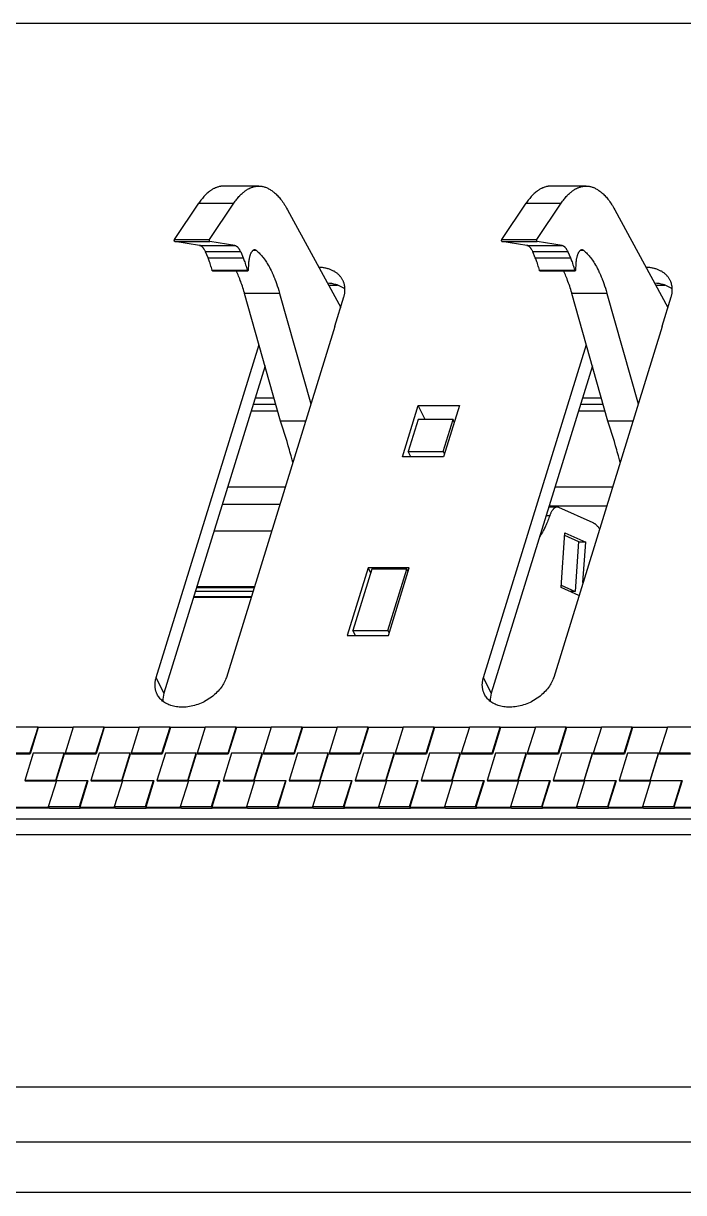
# Model space of a CAD drawing. Extents: x 0 to 216, y 0 to 280.
# Drawn here: x 172.24 to 185.23, y 197.4 to 220.41 of the extents above; entities that cross this region are included whole.
import ezdxf

# ---------------------------------------------------------------- set-up
doc = ezdxf.new("R2010")
doc.units = 0
doc.header["$MEASUREMENT"] = 0
for name, color, linetype in [('CADdetails-1-FINE', 1, 'CONTINUOUS'), ('CADdetails-11-VERYFINE', 11, 'CONTINUOUS'), ('CADdetails-9-EXTRAFINE', 9, 'CONTINUOUS')]:
    doc.layers.add(name, color=color, linetype=linetype)

msp = doc.modelspace()

# ---------------------------------------------------------------- linework, layer by layer
at = {"layer": 'CADdetails-1-FINE'}
for points in [[(131.96, 204.97), (131.893, 204.752), (132.046, 204.442), (198.303, 204.442), (203.14, 220.095), (202.988, 220.405)], [(198.151, 204.752), (202.988, 220.405), (136.73, 220.405), (132.448, 206.548)], [(131.893, 204.752), (198.151, 204.752), (198.303, 204.442)]]:
    msp.add_lwpolyline(points, dxfattribs=at)
at = {"layer": 'CADdetails-11-VERYFINE'}
for points in [[(187.896, 199.473), (144.78, 199.473)], [(145.61, 198.395), (186.101, 198.395)]]:
    msp.add_lwpolyline(points, dxfattribs=at)
msp.add_lwpolyline([(186.101, 197.396), (145.61, 197.396, -0.012056)], format="xyb", dxfattribs=at)
at = {"layer": 'CADdetails-9-EXTRAFINE'}
for points in [[(176.384, 216.865), (176.397, 216.885), (176.411, 216.905), (176.426, 216.925), (176.44, 216.943), (176.441, 216.945), (176.456, 216.962), (176.47, 216.979), (176.484, 216.996), (176.498, 217.011), (176.502, 217.015), (176.516, 217.029), (176.53, 217.043), (176.544, 217.057), (176.558, 217.069), (176.564, 217.074), (176.578, 217.086), (176.592, 217.097), (176.605, 217.107), (176.619, 217.117), (176.627, 217.122), (176.64, 217.131), (176.654, 217.14), (176.668, 217.148), (176.682, 217.155), (176.69, 217.159), (176.704, 217.166), (176.718, 217.172), (176.731, 217.177), (176.745, 217.182), (176.755, 217.185), (176.768, 217.189), (176.782, 217.193), (176.795, 217.196), (176.808, 217.198), (176.819, 217.2), (176.832, 217.201), (176.846, 217.202), (176.859, 217.203), (176.872, 217.203), (176.182, 217.203), (176.169, 217.203), (176.156, 217.202), (176.142, 217.201), (176.129, 217.2), (176.118, 217.198), (176.105, 217.196), (176.091, 217.193), (176.078, 217.189), (176.065, 217.185), (176.055, 217.182), (176.041, 217.177), (176.028, 217.172), (176.014, 217.166), (176, 217.159), (175.992, 217.155), (175.978, 217.148), (175.964, 217.14), (175.95, 217.131), (175.936, 217.122), (175.929, 217.117), (175.915, 217.107), (175.901, 217.097), (175.887, 217.086), (175.873, 217.074), (175.868, 217.069), (175.854, 217.057), (175.84, 217.043), (175.826, 217.03), (175.811, 217.015), (175.808, 217.011), (175.794, 216.996), (175.78, 216.979), (175.765, 216.962), (175.751, 216.945), (175.75, 216.943), (175.736, 216.924), (175.721, 216.905), (175.707, 216.885), (175.694, 216.865)], [(176.872, 217.203), (176.887, 217.203), (176.902, 217.202), (176.917, 217.201), (176.932, 217.199), (176.947, 217.196), (176.948, 217.196), (176.963, 217.193), (176.978, 217.189), (176.993, 217.184), (177.008, 217.179), (177.023, 217.173), (177.023, 217.173), (177.038, 217.167), (177.053, 217.16), (177.068, 217.152), (177.083, 217.144), (177.097, 217.136), (177.112, 217.126), (177.128, 217.116), (177.143, 217.105), (177.158, 217.093), (177.169, 217.084), (177.185, 217.071), (177.201, 217.057), (177.216, 217.042), (177.232, 217.026), (177.24, 217.018), (177.256, 217.001), (177.272, 216.983), (177.288, 216.964), (177.304, 216.945), (177.309, 216.938), (177.325, 216.917), (177.341, 216.895), (177.357, 216.872), (177.372, 216.848), (177.375, 216.844), (177.391, 216.819), (177.407, 216.793), (177.422, 216.766), (177.438, 216.738), (177.438, 216.737), (178.485, 214.816)], [(182.825, 216.865), (182.839, 216.885), (182.853, 216.905), (182.868, 216.925), (182.882, 216.943), (182.883, 216.945), (182.897, 216.962), (182.912, 216.979), (182.926, 216.996), (182.94, 217.011), (182.943, 217.015), (182.958, 217.029), (182.972, 217.043), (182.986, 217.057), (183, 217.069), (183.005, 217.074), (183.019, 217.086), (183.033, 217.097), (183.047, 217.107), (183.061, 217.117), (183.068, 217.122), (183.082, 217.131), (183.096, 217.14), (183.11, 217.148), (183.123, 217.155), (183.132, 217.159), (183.146, 217.166), (183.159, 217.172), (183.173, 217.177), (183.187, 217.182), (183.196, 217.185), (183.21, 217.189), (183.223, 217.193), (183.237, 217.196), (183.25, 217.198), (183.261, 217.2), (183.274, 217.201), (183.287, 217.202), (183.301, 217.203), (183.314, 217.203), (182.624, 217.203), (182.611, 217.203), (182.597, 217.202), (182.584, 217.201), (182.57, 217.2), (182.56, 217.198), (182.547, 217.196), (182.533, 217.193), (182.52, 217.189), (182.506, 217.185), (182.496, 217.182), (182.483, 217.177), (182.469, 217.172), (182.456, 217.166), (182.442, 217.159), (182.433, 217.155), (182.42, 217.148), (182.406, 217.14), (182.392, 217.131), (182.378, 217.122), (182.371, 217.117), (182.357, 217.107), (182.343, 217.097), (182.329, 217.086), (182.315, 217.074), (182.31, 217.069), (182.296, 217.057), (182.282, 217.043), (182.267, 217.03), (182.253, 217.015), (182.25, 217.011), (182.236, 216.996), (182.221, 216.979), (182.207, 216.962), (182.193, 216.945), (182.192, 216.943), (182.177, 216.924), (182.163, 216.905), (182.149, 216.885), (182.135, 216.865)], [(183.314, 217.203), (183.329, 217.203), (183.344, 217.202), (183.359, 217.201), (183.374, 217.199), (183.389, 217.196), (183.39, 217.196), (183.404, 217.193), (183.419, 217.189), (183.434, 217.184), (183.449, 217.179), (183.464, 217.173), (183.465, 217.173), (183.48, 217.167), (183.495, 217.16), (183.51, 217.152), (183.525, 217.144), (183.539, 217.136), (183.554, 217.126), (183.569, 217.116), (183.585, 217.105), (183.6, 217.093), (183.611, 217.084), (183.627, 217.071), (183.642, 217.057), (183.658, 217.042), (183.674, 217.026), (183.682, 217.018), (183.698, 217.001), (183.714, 216.983), (183.73, 216.964), (183.745, 216.945), (183.751, 216.938), (183.767, 216.917), (183.783, 216.895), (183.798, 216.872), (183.814, 216.848), (183.817, 216.844), (183.833, 216.819), (183.848, 216.793), (183.864, 216.766), (183.88, 216.738), (183.88, 216.737), (184.926, 214.816)], [(175.709, 216.036), (175.219, 216.114), (175.218, 216.115), (175.217, 216.115), (175.216, 216.116), (175.215, 216.117), (175.214, 216.119), (175.214, 216.119), (175.213, 216.122), (175.212, 216.124), (175.212, 216.127), (175.211, 216.13), (175.211, 216.132), (175.211, 216.136), (175.211, 216.138), (175.212, 216.142), (175.212, 216.144), (175.213, 216.147), (175.214, 216.15), (175.215, 216.151), (175.694, 216.865)], [(175.694, 216.865), (176.384, 216.865)], [(176.399, 216.036), (175.909, 216.114), (175.908, 216.115), (175.907, 216.115), (175.906, 216.116), (175.905, 216.117), (175.904, 216.119), (175.904, 216.119), (175.903, 216.122), (175.903, 216.124), (175.902, 216.127), (175.902, 216.13), (175.901, 216.134), (175.901, 216.136), (175.902, 216.138), (175.902, 216.142), (175.903, 216.144), (175.903, 216.147), (175.904, 216.15), (175.905, 216.151), (176.384, 216.865)], [(182.15, 216.036), (181.66, 216.114), (181.659, 216.115), (181.658, 216.115), (181.658, 216.116), (181.657, 216.117), (181.656, 216.119), (181.656, 216.119), (181.655, 216.122), (181.654, 216.124), (181.653, 216.127), (181.653, 216.13), (181.653, 216.132), (181.653, 216.136), (181.653, 216.138), (181.654, 216.142), (181.654, 216.144), (181.655, 216.147), (181.656, 216.15), (181.657, 216.151), (182.135, 216.865)], [(182.135, 216.865), (182.825, 216.865)], [(182.841, 216.036), (182.35, 216.114), (182.349, 216.115), (182.348, 216.115), (182.348, 216.116), (182.347, 216.117), (182.346, 216.119), (182.346, 216.119), (182.345, 216.122), (182.344, 216.124), (182.344, 216.127), (182.343, 216.13), (182.343, 216.134), (182.343, 216.136), (182.343, 216.138), (182.344, 216.142), (182.344, 216.144), (182.345, 216.147), (182.346, 216.15), (182.347, 216.151), (182.825, 216.865)], [(175.215, 216.151), (175.905, 216.151)], [(175.219, 216.114), (175.909, 216.114)], [(181.657, 216.151), (182.347, 216.151)], [(181.66, 216.114), (182.35, 216.114)], [(175.954, 215.548), (175.948, 215.573), (175.941, 215.598), (175.939, 215.606), (175.932, 215.63), (175.925, 215.654), (175.918, 215.678), (175.914, 215.689), (175.906, 215.711), (175.899, 215.733), (175.891, 215.753), (175.883, 215.774), (175.875, 215.793), (175.826, 215.907), (175.822, 215.916), (175.817, 215.927), (175.812, 215.938), (175.806, 215.948), (175.801, 215.958), (175.8, 215.959), (175.794, 215.968), (175.788, 215.976), (175.783, 215.984), (175.777, 215.991), (175.772, 215.997), (175.768, 216.002), (175.762, 216.007), (175.757, 216.012), (175.752, 216.016), (175.746, 216.02), (175.741, 216.024), (175.735, 216.027), (175.73, 216.029), (175.725, 216.032), (175.724, 216.032), (175.719, 216.034), (175.714, 216.035), (175.709, 216.036), (176.399, 216.036), (176.404, 216.035), (176.409, 216.034), (176.415, 216.032), (176.415, 216.032), (176.42, 216.029), (176.426, 216.027), (176.431, 216.024), (176.436, 216.02), (176.442, 216.016), (176.447, 216.012), (176.452, 216.007), (176.458, 216.002), (176.462, 215.997), (176.468, 215.991), (176.473, 215.984), (176.479, 215.976), (176.484, 215.968), (176.49, 215.959), (176.491, 215.958), (176.496, 215.948), (176.502, 215.938), (176.507, 215.927), (176.513, 215.916), (176.517, 215.907), (176.565, 215.793), (176.573, 215.774), (176.581, 215.753), (176.589, 215.733), (176.597, 215.711), (176.604, 215.689), (176.608, 215.678), (176.615, 215.654), (176.622, 215.63), (176.629, 215.606), (176.632, 215.598), (176.638, 215.573), (176.644, 215.548)], [(176.517, 215.907), (175.826, 215.907)], [(176.829, 215.933), (176.828, 215.934), (176.825, 215.936), (176.822, 215.939), (176.818, 215.941), (176.815, 215.942), (176.811, 215.944), (176.808, 215.945), (176.805, 215.946), (176.801, 215.947), (176.797, 215.948), (176.793, 215.948), (176.789, 215.948), (176.784, 215.947), (176.782, 215.946), (176.777, 215.945), (176.773, 215.944), (176.771, 215.942), (176.766, 215.94), (176.762, 215.938), (176.76, 215.936), (176.755, 215.933), (176.751, 215.929), (176.749, 215.927), (176.745, 215.922), (176.74, 215.917), (176.736, 215.912), (176.732, 215.906), (176.729, 215.902), (176.725, 215.894), (176.72, 215.887), (176.716, 215.878), (176.712, 215.869), (176.711, 215.868), (176.707, 215.858), (176.703, 215.847), (176.699, 215.836), (176.696, 215.826), (176.693, 215.813), (176.689, 215.8), (176.686, 215.786), (176.684, 215.777), (176.682, 215.763), (176.679, 215.748), (176.677, 215.732), (176.676, 215.724), (176.674, 215.708), (176.673, 215.691), (176.672, 215.675), (176.672, 215.668), (176.667, 215.562), (176.667, 215.558), (176.667, 215.555), (176.666, 215.552), (176.666, 215.551), (176.665, 215.547), (176.664, 215.544), (176.663, 215.541), (176.663, 215.54), (176.661, 215.538), (176.661, 215.537), (176.659, 215.535), (176.659, 215.534), (176.657, 215.534), (176.656, 215.533), (176.655, 215.533), (176.654, 215.533), (176.652, 215.534), (176.652, 215.534), (176.651, 215.535), (176.649, 215.537), (176.649, 215.537), (176.648, 215.539), (176.647, 215.541), (176.646, 215.542), (176.646, 215.544), (176.645, 215.546), (176.645, 215.547), (176.644, 215.548)], [(176.829, 215.933), (176.756, 215.933)], [(176.829, 215.933), (176.846, 215.919), (176.863, 215.903), (176.881, 215.887), (176.896, 215.871), (176.914, 215.852), (176.931, 215.833), (176.948, 215.812), (176.961, 215.795), (176.979, 215.772), (176.996, 215.748), (177.013, 215.723), (177.024, 215.707), (177.041, 215.679), (177.058, 215.65), (177.075, 215.62), (177.083, 215.606), (177.1, 215.573), (177.117, 215.54), (177.134, 215.505), (177.139, 215.493), (177.156, 215.456), (177.172, 215.418), (177.188, 215.378), (177.191, 215.369), (177.207, 215.327), (177.223, 215.284), (177.238, 215.24), (177.253, 215.195), (177.267, 215.148), (177.282, 215.099), (177.284, 215.091), (177.898, 212.916)], [(182.396, 215.548), (182.39, 215.573), (182.383, 215.598), (182.381, 215.606), (182.374, 215.63), (182.367, 215.654), (182.359, 215.678), (182.356, 215.689), (182.348, 215.711), (182.34, 215.733), (182.332, 215.753), (182.324, 215.774), (182.316, 215.793), (182.268, 215.907), (182.264, 215.916), (182.259, 215.927), (182.253, 215.938), (182.248, 215.948), (182.242, 215.958), (182.241, 215.959), (182.236, 215.968), (182.23, 215.976), (182.225, 215.984), (182.219, 215.991), (182.213, 215.997), (182.209, 216.002), (182.204, 216.007), (182.198, 216.012), (182.193, 216.016), (182.188, 216.02), (182.183, 216.024), (182.177, 216.027), (182.172, 216.029), (182.167, 216.032), (182.166, 216.032), (182.161, 216.034), (182.156, 216.035), (182.15, 216.036), (182.841, 216.036), (182.846, 216.035), (182.851, 216.034), (182.856, 216.032), (182.857, 216.032), (182.862, 216.029), (182.867, 216.027), (182.873, 216.024), (182.878, 216.02), (182.884, 216.016), (182.888, 216.012), (182.894, 216.007), (182.899, 216.002), (182.904, 215.997), (182.909, 215.991), (182.915, 215.984), (182.92, 215.976), (182.926, 215.968), (182.931, 215.959), (182.932, 215.958), (182.938, 215.948), (182.944, 215.938), (182.949, 215.927), (182.954, 215.916), (182.958, 215.907), (183.007, 215.793), (183.015, 215.774), (183.023, 215.753), (183.031, 215.733), (183.038, 215.711), (183.046, 215.689), (183.05, 215.678), (183.057, 215.654), (183.064, 215.63), (183.071, 215.606), (183.073, 215.598), (183.08, 215.573), (183.086, 215.548)], [(182.958, 215.907), (182.268, 215.907)], [(183.271, 215.933), (183.27, 215.934), (183.267, 215.936), (183.264, 215.939), (183.26, 215.941), (183.257, 215.942), (183.253, 215.944), (183.25, 215.945), (183.246, 215.946), (183.242, 215.947), (183.238, 215.948), (183.234, 215.948), (183.23, 215.948), (183.226, 215.947), (183.223, 215.946), (183.219, 215.945), (183.215, 215.944), (183.212, 215.942), (183.208, 215.94), (183.204, 215.938), (183.201, 215.936), (183.197, 215.933), (183.193, 215.929), (183.191, 215.927), (183.186, 215.922), (183.182, 215.917), (183.178, 215.912), (183.173, 215.906), (183.171, 215.902), (183.166, 215.894), (183.162, 215.887), (183.158, 215.878), (183.154, 215.869), (183.153, 215.868), (183.149, 215.858), (183.145, 215.847), (183.141, 215.836), (183.138, 215.826), (183.134, 215.813), (183.131, 215.8), (183.128, 215.786), (183.126, 215.777), (183.123, 215.763), (183.121, 215.748), (183.119, 215.732), (183.118, 215.724), (183.116, 215.708), (183.115, 215.691), (183.114, 215.675), (183.113, 215.668), (183.109, 215.562), (183.109, 215.558), (183.109, 215.555), (183.108, 215.552), (183.108, 215.551), (183.107, 215.547), (183.106, 215.544), (183.105, 215.541), (183.105, 215.54), (183.103, 215.538), (183.102, 215.537), (183.101, 215.535), (183.1, 215.534), (183.099, 215.534), (183.098, 215.533), (183.097, 215.533), (183.095, 215.533), (183.094, 215.534), (183.094, 215.534), (183.092, 215.535), (183.091, 215.537), (183.091, 215.537), (183.09, 215.539), (183.089, 215.541), (183.088, 215.542), (183.087, 215.544), (183.087, 215.546), (183.086, 215.547), (183.086, 215.548)], [(183.271, 215.933), (183.198, 215.933)], [(183.271, 215.933), (183.288, 215.919), (183.305, 215.903), (183.322, 215.887), (183.338, 215.871), (183.355, 215.852), (183.373, 215.833), (183.39, 215.812), (183.403, 215.795), (183.42, 215.772), (183.438, 215.748), (183.455, 215.723), (183.465, 215.707), (183.483, 215.679), (183.5, 215.65), (183.517, 215.62), (183.525, 215.606), (183.542, 215.573), (183.559, 215.54), (183.575, 215.505), (183.581, 215.493), (183.597, 215.456), (183.614, 215.418), (183.63, 215.378), (183.633, 215.369), (183.649, 215.327), (183.665, 215.284), (183.68, 215.24), (183.695, 215.195), (183.709, 215.148), (183.723, 215.099), (183.726, 215.091), (184.339, 212.916)], [(175.875, 215.793), (176.565, 215.793)], [(182.316, 215.793), (183.007, 215.793)], [(175.954, 215.548), (176.644, 215.548)], [(175.965, 215.533), (175.964, 215.533), (175.962, 215.534), (175.962, 215.534), (175.96, 215.535), (175.959, 215.537), (175.959, 215.537), (175.958, 215.538), (175.957, 215.54), (175.956, 215.542), (175.956, 215.543), (175.955, 215.544), (175.955, 215.546), (175.954, 215.548)], [(175.965, 215.533), (176.655, 215.533)], [(177.793, 212.578), (177.303, 212.578), (176.594, 215.091), (176.591, 215.101), (176.581, 215.135), (176.571, 215.169), (176.561, 215.201), (176.55, 215.234), (176.539, 215.265), (176.529, 215.296), (176.517, 215.326), (176.51, 215.346), (176.499, 215.375), (176.488, 215.403), (176.476, 215.43), (176.465, 215.457), (176.453, 215.483), (176.442, 215.509), (176.43, 215.534)], [(182.396, 215.548), (183.086, 215.548)], [(182.407, 215.533), (182.405, 215.533), (182.404, 215.534), (182.403, 215.534), (182.402, 215.535), (182.401, 215.537), (182.4, 215.537), (182.4, 215.538), (182.399, 215.54), (182.398, 215.542), (182.398, 215.543), (182.397, 215.544), (182.396, 215.546), (182.396, 215.548)], [(182.407, 215.533), (183.097, 215.533)], [(184.235, 212.578), (183.745, 212.578), (183.036, 215.091), (183.033, 215.101), (183.023, 215.135), (183.013, 215.169), (183.002, 215.201), (182.992, 215.234), (182.981, 215.265), (182.97, 215.296), (182.959, 215.326), (182.952, 215.346), (182.941, 215.375), (182.929, 215.403), (182.918, 215.43), (182.907, 215.457), (182.895, 215.483), (182.883, 215.509), (182.871, 215.534)], [(178.246, 215.254), (178.421, 215.254)], [(184.688, 215.254), (184.863, 215.254)], [(177.284, 215.091), (176.594, 215.091)], [(183.726, 215.091), (183.036, 215.091)], [(178.368, 214.438), (176.235, 207.536), (176.227, 207.511), (176.217, 207.486), (176.206, 207.461), (176.194, 207.436), (176.181, 207.411), (176.166, 207.386), (176.15, 207.361), (176.133, 207.337), (176.114, 207.312), (176.094, 207.288), (176.073, 207.264), (176.051, 207.241), (176.027, 207.218), (176.003, 207.196), (175.992, 207.187), (175.967, 207.166), (175.94, 207.145), (175.912, 207.126), (175.899, 207.117), (175.869, 207.098), (175.839, 207.08), (175.827, 207.073), (175.796, 207.057), (175.77, 207.044), (175.738, 207.029), (175.706, 207.016), (175.673, 207.004), (175.641, 206.993), (175.608, 206.983), (175.575, 206.975), (175.574, 206.975), (175.542, 206.967), (175.509, 206.961), (175.476, 206.956), (175.444, 206.952), (175.413, 206.95), (175.381, 206.949), (175.35, 206.949), (175.339, 206.949), (175.309, 206.95), (175.28, 206.953), (175.251, 206.957), (175.224, 206.961), (175.197, 206.967), (175.171, 206.974), (175.145, 206.982), (175.128, 206.988), (175.104, 206.997), (175.081, 207.007), (175.059, 207.018), (175.038, 207.03), (175.017, 207.043), (174.998, 207.056), (174.98, 207.07), (174.964, 207.085), (174.948, 207.1), (174.933, 207.116), (174.918, 207.133), (174.905, 207.15), (174.893, 207.168), (174.882, 207.187), (174.872, 207.205), (174.867, 207.216), (174.862, 207.227), (174.858, 207.238), (174.854, 207.249), (174.85, 207.261), (174.847, 207.273), (174.844, 207.285), (174.841, 207.297), (174.838, 207.309), (174.836, 207.321), (174.834, 207.333), (174.833, 207.346), (174.832, 207.358), (174.832, 207.363), (174.831, 207.375), (174.831, 207.388), (174.831, 207.401), (174.832, 207.414), (174.833, 207.427), (174.834, 207.44), (174.836, 207.454), (174.838, 207.467), (174.841, 207.481), (174.844, 207.494), (174.847, 207.508), (174.851, 207.522), (174.855, 207.535), (174.855, 207.536)], [(184.81, 214.439), (182.677, 207.536), (182.669, 207.511), (182.659, 207.486), (182.648, 207.461), (182.636, 207.436), (182.623, 207.411), (182.608, 207.387), (182.592, 207.362), (182.575, 207.337), (182.556, 207.313), (182.536, 207.288), (182.515, 207.264), (182.492, 207.241), (182.469, 207.218), (182.444, 207.196), (182.434, 207.187), (182.408, 207.166), (182.382, 207.145), (182.354, 207.126), (182.34, 207.117), (182.311, 207.098), (182.281, 207.08), (182.269, 207.073), (182.238, 207.057), (182.212, 207.044), (182.18, 207.03), (182.148, 207.016), (182.115, 207.004), (182.082, 206.993), (182.049, 206.983), (182.016, 206.975), (182.016, 206.975), (181.983, 206.967), (181.951, 206.961), (181.918, 206.956), (181.886, 206.953), (181.854, 206.95), (181.823, 206.949), (181.792, 206.949), (181.781, 206.949), (181.751, 206.951), (181.722, 206.953), (181.693, 206.957), (181.665, 206.962), (181.639, 206.967), (181.612, 206.974), (181.587, 206.982), (181.57, 206.988), (181.546, 206.997), (181.523, 207.008), (181.5, 207.019), (181.479, 207.031), (181.459, 207.043), (181.44, 207.056), (181.422, 207.07), (181.406, 207.085), (181.389, 207.1), (181.374, 207.116), (181.36, 207.133), (181.347, 207.15), (181.335, 207.168), (181.324, 207.187), (181.314, 207.206), (181.309, 207.216), (181.304, 207.227), (181.3, 207.238), (181.296, 207.25), (181.292, 207.261), (181.288, 207.273), (181.285, 207.285), (181.283, 207.297), (181.28, 207.309), (181.278, 207.321), (181.276, 207.334), (181.275, 207.346), (181.274, 207.359), (181.274, 207.363), (181.273, 207.376), (181.273, 207.388), (181.273, 207.401), (181.274, 207.414), (181.275, 207.427), (181.276, 207.44), (181.278, 207.454), (181.28, 207.467), (181.283, 207.481), (181.285, 207.494), (181.289, 207.508), (181.292, 207.522), (181.296, 207.536), (181.296, 207.536)], [(174.855, 207.536), (176.878, 214.084)], [(181.296, 207.536), (183.32, 214.084)], [(176.997, 213.664), (175.007, 207.225)], [(183.438, 213.664), (181.449, 207.225)], [(177.211, 212.903), (176.761, 212.903)], [(177.175, 213.031), (176.801, 213.031)], [(180.149, 212.608), (180.013, 212.884)], [(183.653, 212.903), (183.203, 212.903)], [(183.617, 213.031), (183.243, 213.031)], [(177.247, 212.777), (176.723, 212.777)], [(180.722, 212.557), (180.697, 212.608)], [(183.688, 212.777), (183.164, 212.777)], [(177.543, 211.768), (177.531, 211.814), (177.509, 211.895), (177.486, 211.977), (177.476, 212.013), (177.453, 212.094), (177.429, 212.175), (177.405, 212.256), (177.38, 212.336), (177.355, 212.417), (177.329, 212.497), (177.303, 212.578)], [(180.714, 212.573), (180.727, 212.573)], [(183.985, 211.768), (183.973, 211.814), (183.951, 211.895), (183.928, 211.977), (183.918, 212.013), (183.895, 212.094), (183.871, 212.175), (183.847, 212.256), (183.822, 212.336), (183.797, 212.417), (183.771, 212.497), (183.745, 212.578)], [(179.867, 211.874), (179.814, 211.982)], [(180.504, 211.982), (180.529, 211.931)], [(177.392, 211.279), (176.26, 211.279)], [(183.833, 211.279), (182.701, 211.279)], [(176.157, 210.946), (177.289, 210.946)], [(182.745, 210.886), (182.74, 210.886), (182.735, 210.886), (182.73, 210.885), (182.725, 210.883), (182.719, 210.882), (182.714, 210.88), (182.709, 210.877), (182.704, 210.875), (182.699, 210.872), (182.693, 210.868), (182.688, 210.864), (182.684, 210.861), (182.679, 210.856), (182.673, 210.851), (182.668, 210.845), (182.665, 210.842), (182.659, 210.835), (182.654, 210.828), (182.648, 210.82), (182.647, 210.817), (182.641, 210.808), (182.636, 210.799), (182.63, 210.789), (182.629, 210.788), (182.624, 210.777), (182.618, 210.765), (182.613, 210.753), (182.608, 210.741), (182.603, 210.727), (182.599, 210.716), (182.595, 210.704), (182.585, 210.676), (182.575, 210.649), (182.565, 210.623), (182.555, 210.597), (182.549, 210.582), (182.538, 210.558), (182.528, 210.534), (182.517, 210.51), (182.507, 210.488), (182.499, 210.471), (182.488, 210.45), (182.477, 210.429), (182.466, 210.409), (182.455, 210.39), (182.445, 210.372), (182.434, 210.354), (182.423, 210.337), (182.412, 210.32), (182.401, 210.304)], [(183.58, 210.458), (183.573, 210.467), (183.566, 210.478), (183.558, 210.488), (183.55, 210.498), (183.542, 210.507), (183.534, 210.516), (183.526, 210.524), (183.518, 210.531), (183.515, 210.535), (183.507, 210.541), (183.499, 210.548), (183.491, 210.554), (183.483, 210.559), (183.476, 210.564), (183.468, 210.568), (183.461, 210.572), (183.453, 210.576), (182.779, 210.879), (182.779, 210.879), (182.775, 210.88), (182.772, 210.881), (182.769, 210.883), (182.766, 210.884), (182.762, 210.884), (182.759, 210.885), (182.756, 210.886), (182.752, 210.886), (182.749, 210.886), (182.745, 210.886), (182.58, 210.886)], [(183.718, 210.905), (182.586, 210.905)], [(182.599, 210.716), (182.527, 210.716)], [(175.993, 210.416), (177.125, 210.416)], [(183.174, 209.145), (182.823, 209.303), (182.896, 210.382), (183.307, 210.197), (183.165, 210.197)], [(182.893, 210.332), (183.165, 210.209), (183.098, 209.225)], [(183.253, 209.401), (183.307, 210.197)], [(179.027, 209.691), (179.075, 209.592)], [(179.813, 209.615), (179.788, 209.665)], [(176.757, 209.225), (175.625, 209.225)], [(176.78, 209.299), (175.648, 209.299)], [(176.785, 209.316), (175.653, 209.316)], [(182.826, 209.348), (183.098, 209.225), (182.996, 209.225)], [(176.721, 209.11), (175.589, 209.11)], [(175.595, 209.127), (176.727, 209.127)], [(178.775, 208.359), (178.725, 208.46)], [(179.416, 208.46), (179.44, 208.409)], [(175.007, 207.225), (174.855, 207.536)], [(181.449, 207.225), (181.296, 207.536)], [(173.226, 206.548), (172.534, 206.548), (172.529, 206.557), (171.922, 206.557), (171.762, 206.041)], [(172.37, 206.041), (172.529, 206.557)], [(172.534, 206.548), (172.374, 206.031)], [(174.525, 206.548), (173.833, 206.548), (173.829, 206.557), (173.221, 206.557), (173.062, 206.041)], [(173.669, 206.041), (173.829, 206.557)], [(173.833, 206.548), (173.674, 206.031)], [(175.825, 206.548), (175.133, 206.548), (175.128, 206.557), (174.521, 206.557), (174.361, 206.041)], [(174.968, 206.041), (175.128, 206.557)], [(175.133, 206.548), (174.973, 206.031)], [(177.124, 206.548), (176.432, 206.548), (176.427, 206.557), (175.82, 206.557), (175.66, 206.041)], [(176.268, 206.041), (176.427, 206.557)], [(176.432, 206.548), (176.273, 206.031)], [(178.424, 206.548), (177.732, 206.548), (177.727, 206.557), (177.119, 206.557), (176.96, 206.041)], [(177.567, 206.041), (177.727, 206.557)], [(177.732, 206.548), (177.572, 206.031)], [(179.723, 206.548), (179.031, 206.548), (179.026, 206.557), (178.419, 206.557), (178.259, 206.041)], [(178.866, 206.041), (179.026, 206.557)], [(179.031, 206.548), (178.871, 206.031)], [(181.022, 206.548), (180.33, 206.548), (180.326, 206.557), (179.718, 206.557), (179.559, 206.041)], [(180.166, 206.041), (180.326, 206.557)], [(180.33, 206.548), (180.171, 206.031)], [(182.322, 206.548), (181.63, 206.548), (181.625, 206.557), (181.018, 206.557), (180.858, 206.041)], [(181.465, 206.041), (181.625, 206.557)], [(181.63, 206.548), (181.47, 206.031)], [(183.621, 206.548), (182.929, 206.548), (182.924, 206.557), (182.317, 206.557), (182.157, 206.041)], [(182.765, 206.041), (182.924, 206.557)], [(182.929, 206.548), (182.77, 206.031)], [(184.921, 206.548), (184.229, 206.548), (184.224, 206.557), (183.616, 206.557), (183.457, 206.041)], [(184.064, 206.041), (184.224, 206.557)], [(184.229, 206.548), (184.069, 206.031)], [(186.22, 206.548), (185.528, 206.548), (185.523, 206.557), (184.916, 206.557), (184.756, 206.041)], [(172.884, 205.499), (173.048, 206.031), (173.043, 206.041), (172.436, 206.041), (172.271, 205.509)], [(172.879, 205.509), (173.043, 206.041)], [(174.183, 205.499), (174.347, 206.031), (174.343, 206.041), (173.735, 206.041), (173.571, 205.509)], [(174.178, 205.509), (174.343, 206.041)], [(175.482, 205.499), (175.647, 206.031), (175.642, 206.041), (175.035, 206.041), (174.87, 205.509)], [(175.478, 205.509), (175.642, 206.041)], [(176.782, 205.499), (176.946, 206.031), (176.941, 206.041), (176.334, 206.041), (176.17, 205.509)], [(176.777, 205.509), (176.941, 206.041)], [(178.081, 205.499), (178.246, 206.031), (178.241, 206.041), (177.633, 206.041), (177.469, 205.509)], [(178.076, 205.509), (178.241, 206.041)], [(179.381, 205.499), (179.545, 206.031), (179.54, 206.041), (178.933, 206.041), (178.768, 205.509)], [(179.376, 205.509), (179.54, 206.041)], [(180.68, 205.499), (180.844, 206.031), (180.84, 206.041), (180.232, 206.041), (180.068, 205.509)], [(180.675, 205.509), (180.84, 206.041)], [(181.979, 205.499), (182.144, 206.031), (182.139, 206.041), (181.532, 206.041), (181.367, 205.509)], [(181.974, 205.509), (182.139, 206.041)], [(183.279, 205.499), (183.443, 206.031), (183.438, 206.041), (182.831, 206.041), (182.666, 205.509)], [(183.274, 205.509), (183.438, 206.041)], [(184.578, 205.499), (184.743, 206.031), (184.738, 206.041), (184.13, 206.041), (183.966, 205.509)], [(184.573, 205.509), (184.738, 206.041)], [(171.438, 204.992), (172.045, 204.992), (172.05, 204.982), (172.742, 204.982), (172.738, 204.992), (172.897, 205.509), (173.504, 205.509), (173.509, 205.499), (173.35, 204.982)], [(172.738, 204.992), (173.345, 204.992), (173.35, 204.982), (174.042, 204.982), (174.037, 204.992), (174.197, 205.509), (174.804, 205.509), (174.809, 205.499), (174.649, 204.982)], [(173.345, 204.992), (173.504, 205.509)], [(174.037, 204.992), (174.644, 204.992), (174.649, 204.982), (175.341, 204.982), (175.336, 204.992), (175.496, 205.509), (176.103, 205.509), (176.108, 205.499), (175.949, 204.982)], [(174.644, 204.992), (174.804, 205.509)], [(175.336, 204.992), (175.944, 204.992), (175.949, 204.982), (176.641, 204.982), (176.636, 204.992), (176.795, 205.509), (177.403, 205.509), (177.408, 205.499), (177.248, 204.982)], [(175.944, 204.992), (176.103, 205.509)], [(176.636, 204.992), (177.243, 204.992), (177.248, 204.982), (177.94, 204.982), (177.935, 204.992), (178.095, 205.509), (178.702, 205.509), (178.707, 205.499), (178.547, 204.982)], [(177.243, 204.992), (177.403, 205.509)], [(177.935, 204.992), (178.542, 204.992), (178.547, 204.982), (179.239, 204.982), (179.234, 204.992), (179.394, 205.509), (180.001, 205.509), (180.006, 205.499), (179.847, 204.982)], [(178.542, 204.992), (178.702, 205.509)], [(179.234, 204.992), (179.842, 204.992), (179.847, 204.982), (180.539, 204.982), (180.534, 204.992), (180.693, 205.509), (181.301, 205.509), (181.306, 205.499), (181.146, 204.982)], [(179.842, 204.992), (180.001, 205.509)], [(180.534, 204.992), (181.141, 204.992), (181.146, 204.982), (181.838, 204.982), (181.833, 204.992), (181.993, 205.509), (182.6, 205.509), (182.605, 205.499), (182.445, 204.982)], [(181.141, 204.992), (181.301, 205.509)], [(181.833, 204.992), (182.441, 204.992), (182.445, 204.982), (183.137, 204.982), (183.133, 204.992), (183.292, 205.509), (183.9, 205.509), (183.904, 205.499), (183.745, 204.982)], [(182.441, 204.992), (182.6, 205.509)], [(183.133, 204.992), (183.74, 204.992), (183.745, 204.982), (184.437, 204.982), (184.432, 204.992), (184.592, 205.509), (185.199, 205.509), (185.204, 205.499), (185.044, 204.982)], [(183.74, 204.992), (183.9, 205.509)], [(184.432, 204.992), (185.039, 204.992), (185.044, 204.982), (185.736, 204.982), (185.731, 204.992), (185.891, 205.509), (186.498, 205.509), (186.503, 205.499), (186.344, 204.982)], [(185.039, 204.992), (185.199, 205.509)], [(172.056, 204.97), (172.748, 204.97), (172.753, 204.96), (173.361, 204.96), (173.356, 204.97), (174.048, 204.97), (174.053, 204.96), (174.66, 204.96), (174.655, 204.97), (175.347, 204.97), (175.352, 204.96), (175.959, 204.96), (175.955, 204.97), (176.647, 204.97), (176.652, 204.96), (177.259, 204.96), (177.254, 204.97), (177.946, 204.97), (177.951, 204.96), (178.558, 204.96), (178.553, 204.97), (179.245, 204.97), (179.25, 204.96), (179.858, 204.96), (179.853, 204.97), (180.545, 204.97), (180.55, 204.96), (181.157, 204.96), (181.152, 204.97), (181.844, 204.97), (181.849, 204.96), (182.456, 204.96), (182.452, 204.97), (183.144, 204.97), (183.148, 204.96), (183.756, 204.96), (183.751, 204.97), (184.443, 204.97), (184.448, 204.96), (185.055, 204.96), (185.05, 204.97), (185.742, 204.97)], [(173.361, 204.96), (173.363, 204.968)], [(174.66, 204.96), (174.662, 204.968)], [(175.959, 204.96), (175.962, 204.968)], [(177.259, 204.96), (177.261, 204.968)], [(178.558, 204.96), (178.561, 204.968)], [(179.858, 204.96), (179.86, 204.968)], [(181.157, 204.96), (181.159, 204.968)], [(182.456, 204.96), (182.459, 204.968)], [(183.756, 204.96), (183.758, 204.968)], [(185.055, 204.96), (185.058, 204.968)]]:
    msp.add_lwpolyline(points, dxfattribs=at)
for points in [[(178.368, 214.438, 0.004175), (178.37, 214.446), (178.549, 215.026), (178.552, 215.035), (178.556, 215.049), (178.559, 215.063), (178.561, 215.076), (178.564, 215.09), (178.566, 215.103), (178.567, 215.116), (178.569, 215.13), (178.569, 215.143), (178.57, 215.156), (178.57, 215.169), (178.57, 215.181), (178.569, 215.194), (178.569, 215.194), (178.568, 215.206), (178.567, 215.219), (178.565, 215.231), (178.563, 215.243), (178.561, 215.256), (178.558, 215.268), (178.555, 215.28), (178.551, 215.291), (178.547, 215.303), (178.543, 215.314), (178.539, 215.325), (178.534, 215.336), (178.529, 215.347), (178.523, 215.358), (178.517, 215.369), (178.51, 215.38), (178.503, 215.391), (178.496, 215.402), (178.488, 215.413), (178.48, 215.423), (178.471, 215.433), (178.462, 215.443), (178.455, 215.451), (178.445, 215.461), (178.435, 215.47), (178.425, 215.479), (178.414, 215.487), (178.403, 215.496), (178.392, 215.504), (178.38, 215.512), (178.368, 215.52), (178.355, 215.527), (178.347, 215.532), (178.334, 215.538), (178.32, 215.545), (178.307, 215.551), (178.293, 215.557), (178.278, 215.563), (178.263, 215.568), (178.248, 215.573), (178.233, 215.578), (178.217, 215.582), (178.212, 215.583), (178.196, 215.587), (178.179, 215.59), (178.162, 215.594), (178.145, 215.596), (178.128, 215.598), (178.111, 215.6), (178.093, 215.602), (178.075, 215.603), (178.057, 215.603)], [(184.81, 214.439, 0.006168), (184.812, 214.446), (184.991, 215.026), (184.994, 215.035), (184.997, 215.049), (185, 215.063), (185.003, 215.076), (185.006, 215.09), (185.008, 215.103), (185.009, 215.116), (185.01, 215.13), (185.011, 215.143), (185.012, 215.156), (185.012, 215.169), (185.011, 215.181), (185.011, 215.194), (185.011, 215.194), (185.01, 215.206), (185.009, 215.219), (185.007, 215.231), (185.005, 215.243), (185.002, 215.256), (184.999, 215.268), (184.996, 215.28), (184.993, 215.291), (184.989, 215.303), (184.985, 215.314), (184.981, 215.325), (184.976, 215.336), (184.971, 215.347), (184.965, 215.358), (184.959, 215.369), (184.952, 215.38), (184.945, 215.391), (184.938, 215.402), (184.93, 215.413), (184.922, 215.423), (184.913, 215.433), (184.904, 215.443), (184.896, 215.451), (184.887, 215.461), (184.877, 215.47), (184.867, 215.479), (184.856, 215.487), (184.845, 215.496), (184.834, 215.504), (184.822, 215.512), (184.81, 215.52), (184.797, 215.527), (184.789, 215.532), (184.775, 215.538), (184.762, 215.545), (184.748, 215.551), (184.734, 215.557), (184.72, 215.563), (184.705, 215.568), (184.69, 215.573), (184.675, 215.578), (184.659, 215.582), (184.653, 215.583), (184.637, 215.587), (184.621, 215.59), (184.604, 215.594), (184.587, 215.596), (184.57, 215.598), (184.552, 215.6), (184.535, 215.602), (184.516, 215.603), (184.499, 215.603)], [(178.569, 215.175, 0.008525), (178.556, 215.185), (178.546, 215.192), (178.535, 215.2), (178.524, 215.207), (178.519, 215.21), (178.507, 215.217), (178.495, 215.223), (178.483, 215.229), (178.471, 215.236), (178.458, 215.241), (178.445, 215.247), (178.431, 215.252), (178.417, 215.257), (178.403, 215.262), (178.389, 215.266), (178.389, 215.266, 0.058959), (178.227, 215.292)], [(185.011, 215.175, 0.009517), (184.998, 215.185), (184.988, 215.192), (184.977, 215.2), (184.966, 215.207), (184.961, 215.21), (184.949, 215.217), (184.937, 215.223), (184.925, 215.229), (184.912, 215.236), (184.899, 215.241), (184.886, 215.247), (184.873, 215.252), (184.859, 215.257), (184.845, 215.262), (184.831, 215.266), (184.831, 215.266, 0.059022), (184.669, 215.292)]]:
    msp.add_lwpolyline(points, format="xyb", dxfattribs=at)
for points in [[(180.511, 211.874), (179.701, 211.874), (180.013, 212.884), (180.823, 212.884)], [(180.504, 211.982), (180.697, 212.608), (180.007, 212.608), (179.814, 211.982)], [(179.425, 208.359), (179.836, 209.691), (179.027, 209.691), (178.615, 208.359)], [(179.416, 208.46), (179.788, 209.665), (179.098, 209.665), (178.725, 208.46)], [(172.37, 206.041), (171.762, 206.041), (171.767, 206.031), (172.374, 206.031)], [(173.669, 206.041), (173.062, 206.041), (173.066, 206.031), (173.674, 206.031)], [(174.968, 206.041), (174.361, 206.041), (174.366, 206.031), (174.973, 206.031)], [(176.268, 206.041), (175.66, 206.041), (175.665, 206.031), (176.273, 206.031)], [(177.567, 206.041), (176.96, 206.041), (176.965, 206.031), (177.572, 206.031)], [(178.866, 206.041), (178.259, 206.041), (178.264, 206.031), (178.871, 206.031)], [(180.166, 206.041), (179.559, 206.041), (179.563, 206.031), (180.171, 206.031)], [(181.465, 206.041), (180.858, 206.041), (180.863, 206.031), (181.47, 206.031)], [(182.765, 206.041), (182.157, 206.041), (182.162, 206.031), (182.77, 206.031)], [(184.064, 206.041), (183.457, 206.041), (183.462, 206.031), (184.069, 206.031)], [(185.363, 206.041), (184.756, 206.041), (184.761, 206.031), (185.368, 206.031)], [(172.879, 205.509), (172.271, 205.509), (172.276, 205.499), (172.884, 205.499)], [(174.178, 205.509), (173.571, 205.509), (173.576, 205.499), (174.183, 205.499)], [(175.478, 205.509), (174.87, 205.509), (174.875, 205.499), (175.482, 205.499)], [(176.777, 205.509), (176.17, 205.509), (176.174, 205.499), (176.782, 205.499)], [(178.076, 205.509), (177.469, 205.509), (177.474, 205.499), (178.081, 205.499)], [(179.376, 205.509), (178.768, 205.509), (178.773, 205.499), (179.381, 205.499)], [(180.675, 205.509), (180.068, 205.509), (180.073, 205.499), (180.68, 205.499)], [(181.974, 205.509), (181.367, 205.509), (181.372, 205.499), (181.979, 205.499)], [(183.274, 205.509), (182.666, 205.509), (182.671, 205.499), (183.279, 205.499)], [(184.573, 205.509), (183.966, 205.509), (183.971, 205.499), (184.578, 205.499)]]:
    msp.add_lwpolyline(points, close=True, dxfattribs=at)
for centre, start, end in [((175.489, 207.073), 162.5125, 180.7287), ((181.931, 207.073), 162.5107, 180.7277)]:
    msp.add_arc(centre, 0.505, start, end, dxfattribs=at)

doc.saveas('drawing.dxf')
